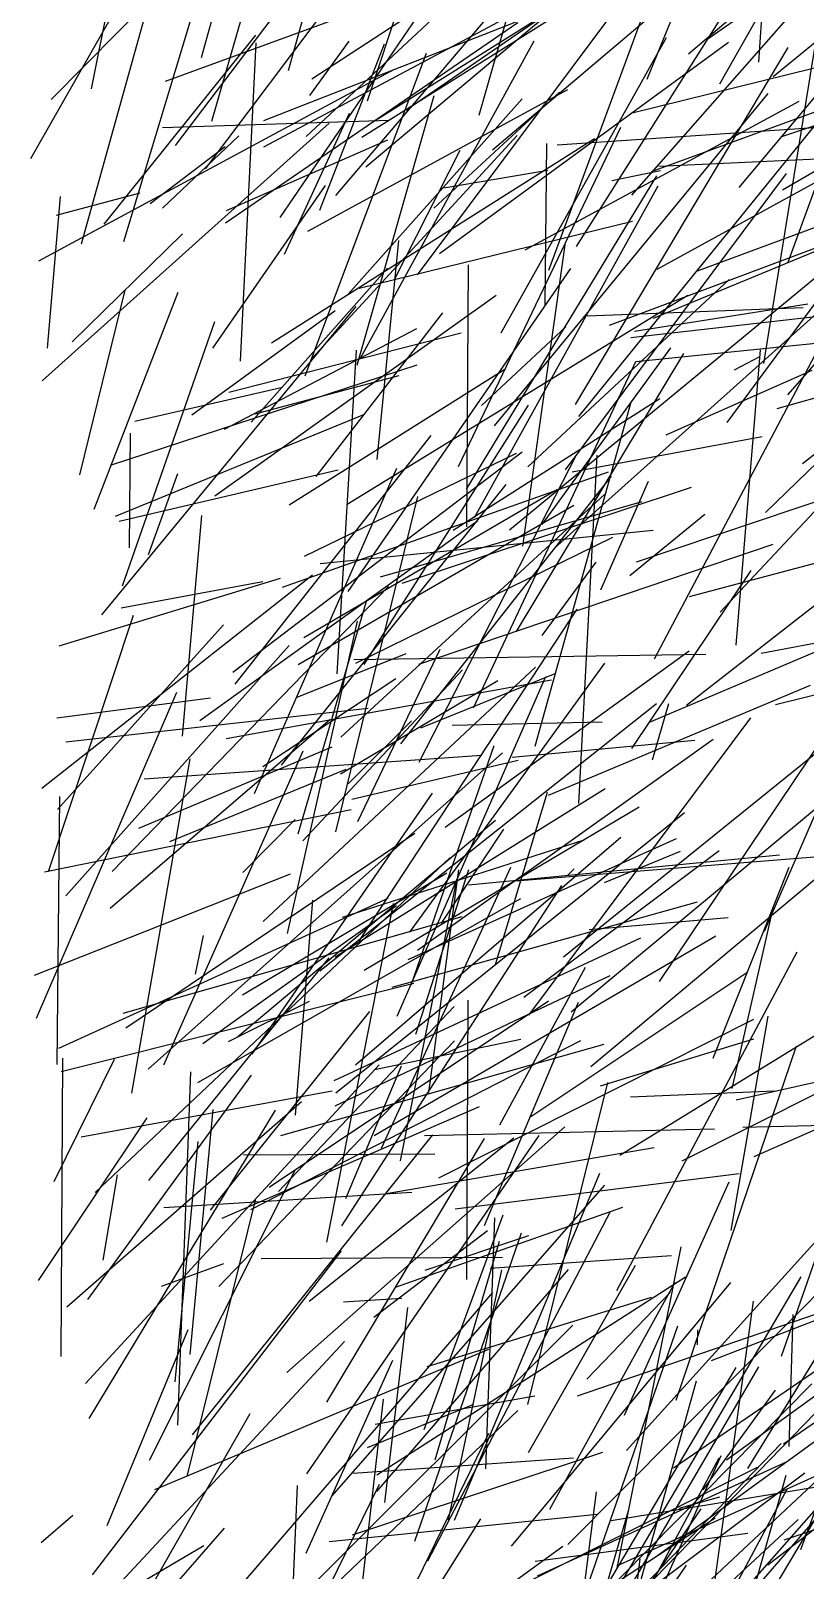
# Model space of a CAD drawing. Header units: metres. Extents: x 0 to 1019, y 0 to 619.
# Drawn here: x 0.1 to 43.4, y 409.9 to 496.1 of the extents above; entities that cross this region are included whole.
import ezdxf

# ---------------------------------------------------------------- set-up
doc = ezdxf.new("R2010")
doc.units = ezdxf.units.M

msp = doc.modelspace()

# ---------------------------------------------------------------- linework, layer by layer
at = {"color": 55}
for p, q in [((38.664, 493.085), (48.486, 510.45)), ((24.593, 448.238), (42.015, 449.923))]:
    msp.add_line(p, q, dxfattribs=at)
at = {"color": 118}
for p, q in [((34.598, 493.346), (40.779, 508.49)), ((39.083, 474.133), (44.991, 482.132))]:
    msp.add_line(p, q, dxfattribs=at)
at = {"color": 69}
for p, q in [((3.485, 492.812), (6.429, 507.598)), ((41.223, 469.093), (60.327, 487.589))]:
    msp.add_line(p, q, dxfattribs=at)
at = {"color": 246}
for p, q in [((14.522, 493.836), (17.991, 506.404)), ((32.199, 448.373), (36.465, 450.122)), ((31.817, 390.974), (34.205, 410.489))]:
    msp.add_line(p, q, dxfattribs=at)
at = {"color": 168}
msp.add_line((15.826, 493.372), (35.479, 506.235), dxfattribs=at)
at = {"color": 213}
for p, q in [((17.167, 486.839), (32.959, 505.395)), ((34.955, 479.961), (49.676, 486.067)), ((17.165, 451.211), (21.764, 469.984)), ((8.166, 420.4), (9.463, 433.857)), ((20.526, 405.174), (25.278, 412.723))]:
    msp.add_line(p, q, dxfattribs=at)
at = {"color": 236}
for p, q in [((33.731, 486.85), (50.133, 505.477)), ((8.576, 456.551), (9.669, 468.917))]:
    msp.add_line(p, q, dxfattribs=at)
at = {"color": 68}
for p, q in [((36.904, 494.771), (49.34, 505.335)), ((19.324, 437.892), (27.523, 439.583))]:
    msp.add_line(p, q, dxfattribs=at)
at = {"color": 58}
for p, q in [((21.085, 491.623), (39.924, 504.555)), ((37.407, 482.61), (52.364, 488.151))]:
    msp.add_line(p, q, dxfattribs=at)
at = {"color": 19}
for p, q in [((2.926, 484.132), (8.395, 503.805)), ((14.557, 469.506), (26.676, 477.147))]:
    msp.add_line(p, q, dxfattribs=at)
at = {"color": 233}
for p, q in [((5.301, 484.267), (11.09, 503.447)), ((3.64, 469.268), (8.332, 481.429)), ((27.281, 462.426), (36.654, 477.98)), ((26.114, 443.769), (29.025, 453.421))]:
    msp.add_line(p, q, dxfattribs=at)
at = {"color": 48}
for p, q in [((0.083, 488.902), (8.051, 502.93)), ((15.494, 490.137), (27.807, 501.614)), ((18.757, 443.455), (34.152, 452.594))]:
    msp.add_line(p, q, dxfattribs=at)
at = {"color": 112}
for p, q in [((9.642, 494.571), (12.008, 503.027)), ((33.897, 479.247), (43.588, 480.772))]:
    msp.add_line(p, q, dxfattribs=at)
at = {"color": 64}
msp.add_line((37.932, 495.566), (48.025, 502.645), dxfattribs=at)
at = {"color": 162}
for p, q in [((39.74, 487.287), (52.821, 502.914)), ((41.782, 458.334), (52.247, 460.934)), ((17.132, 444.195), (32.252, 453.637))]:
    msp.add_line(p, q, dxfattribs=at)
at = {"color": 106}
msp.add_line((42.49, 483.104), (49.628, 502.664), dxfattribs=at)
at = {"color": 254}
for p, q in [((1.229, 492.206), (11.429, 502.541)), ((35.252, 488.479), (51.233, 489.224))]:
    msp.add_line(p, q, dxfattribs=at)
at = {"color": 138}
for p, q in [((9.869, 488.324), (19.519, 501.179)), ((9.438, 437.157), (27.52, 447.476))]:
    msp.add_line(p, q, dxfattribs=at)
at = {"color": 119}
for p, q in [((40.848, 494.298), (41.315, 501.111)), ((41.885, 474.909), (59.969, 479.975)), ((5.735, 436.573), (9, 455.295)), ((38.193, 421.59), (51.135, 426.628))]:
    msp.add_line(p, q, dxfattribs=at)
at = {"color": 66}
for p, q in [((10.225, 491), (12.915, 500.349)), ((15.533, 415.26), (28.544, 434.202)), ((32.894, 404.383), (51.428, 421.769))]:
    msp.add_line(p, q, dxfattribs=at)
at = {"color": 85}
for p, q in [((18.928, 492.146), (21.776, 500.683)), ((20.44, 482.139), (24.134, 489.371)), ((21.826, 455.101), (30.661, 472.349)), ((16.292, 466.238), (34.942, 468.104)), ((17.426, 454.457), (26.235, 459.681))]:
    msp.add_line(p, q, dxfattribs=at)
at = {"color": 166}
for p, q in [((29.091, 482.654), (35.701, 500.568)), ((18.837, 488.44), (29.689, 497.548)), ((19.419, 491.07), (30.656, 498.116)), ((33.759, 491.472), (45.723, 494.413))]:
    msp.add_line(p, q, dxfattribs=at)
at = {"color": 36}
for p, q in [((18.622, 490.102), (33.475, 499.435)), ((24.484, 470.392), (35.139, 487.947))]:
    msp.add_line(p, q, dxfattribs=at)
at = {"color": 101}
for p, q in [((25.187, 491.328), (27.552, 499.637)), ((32.145, 408.659), (39.582, 421.199))]:
    msp.add_line(p, q, dxfattribs=at)
at = {"color": 151}
for p, q in [((41.653, 493.495), (49.249, 499.729)), ((29.553, 489.682), (46.031, 490.79)), ((18.473, 481.645), (33.785, 485.397))]:
    msp.add_line(p, q, dxfattribs=at)
at = {"color": 70}
msp.add_line((7.622, 493.241), (23.539, 499.068), dxfattribs=at)
at = {"color": 253}
for p, q in [((13.136, 489.562), (30.143, 498.635)), ((12.641, 474.61), (20.714, 476.753)), ((19.914, 413.639), (21.197, 424.557))]:
    msp.add_line(p, q, dxfattribs=at)
at = {"color": 49}
for p, q in [((14.044, 485.608), (22.94, 498.64)), ((39.493, 477.072), (40.907, 477.815)), ((10.143, 430.013), (19.076, 441.132))]:
    msp.add_line(p, q, dxfattribs=at)
at = {"color": 94}
for p, q in [((21.74, 482.399), (34.163, 499.042)), ((15.455, 476.736), (22.235, 494.803)), ((9.301, 443.239), (9.762, 445.39)), ((29.145, 413.265), (36.158, 425.992)), ((36.384, 413.33), (38.672, 413.954))]:
    msp.add_line(p, q, dxfattribs=at)
at = {"color": 59}
for p, q in [((25.935, 489.39), (36.577, 498.404)), ((2.042, 447.61), (14.549, 461.637))]:
    msp.add_line(p, q, dxfattribs=at)
at = {"color": 46}
msp.add_line((42.169, 487.16), (62.134, 498.707), dxfattribs=at)
at = {"color": 108}
msp.add_line((8.177, 489.639), (14.355, 497.802), dxfattribs=at)
at = {"color": 186}
for p, q in [((30.649, 483.972), (39.309, 497.668)), ((37.965, 406.177), (40.55, 424.922))]:
    msp.add_line(p, q, dxfattribs=at)
at = {"color": 99}
for p, q in [((13.129, 491.028), (29.356, 497.381)), ((15.71, 492.44), (17.92, 495.482)), ((4.409, 408.413), (17.658, 422.662))]:
    msp.add_line(p, q, dxfattribs=at)
at = {"color": 139}
msp.add_line((4.186, 485.232), (12.686, 495.806), dxfattribs=at)
at = {"color": 145}
for p, q in [((10.994, 485.315), (27.361, 496.526)), ((30.408, 406.494), (36.313, 423.547)), ((31.222, 405.686), (42.093, 416.95))]:
    msp.add_line(p, q, dxfattribs=at)
at = {"color": 225}
for p, q in [((42.074, 490.123), (60.487, 496.305)), ((10.79, 429.559), (25.206, 435.823))]:
    msp.add_line(p, q, dxfattribs=at)
at = {"color": 210}
for p, q in [((11.834, 477.552), (12.702, 495.38)), ((33.962, 477.549), (50.577, 479.227)), ((22.371, 436.606), (24.06, 449.079))]:
    msp.add_line(p, q, dxfattribs=at)
at = {"color": 76}
for p, q in [((16.267, 486.018), (19.893, 495.332)), ((5.039, 468.592), (17.298, 471.477)), ((13.654, 406.823), (30.431, 423.576))]:
    msp.add_line(p, q, dxfattribs=at)
at = {"color": 77}
for p, q in [((18.547, 477.727), (28.262, 495.505)), ((17.536, 446.418), (31.066, 450.758)), ((25.812, 426.777), (35.963, 427.482))]:
    msp.add_line(p, q, dxfattribs=at)
at = {"color": 174}
for p, q in [((22.975, 483.594), (39.143, 495.42)), ((39.365, 436.82), (41.655, 446.927)), ((6.727, 416.023), (14.911, 432.301)), ((27.942, 403.74), (43.431, 415.307))]:
    msp.add_line(p, q, dxfattribs=at)
at = {"color": 251}
msp.add_line((26.416, 479.149), (35.683, 495.677), dxfattribs=at)
at = {"color": 192}
msp.add_line((30.577, 475.124), (42.484, 495.122), dxfattribs=at)
at = {"color": 153}
for p, q in [((41.136, 477.422), (44.017, 495.329)), ((1.779, 421.83), (1.877, 438.534)), ((17.719, 430.662), (20.849, 438.099)), ((7.029, 414.371), (25.739, 422.226))]:
    msp.add_line(p, q, dxfattribs=at)
at = {"color": 182}
for p, q in [((42.465, 475.67), (58.62, 494.051)), ((2.404, 478.65), (8.585, 484.682))]:
    msp.add_line(p, q, dxfattribs=at)
at = {"color": 205}
for p, q in [((0.533, 483.176), (20.448, 493.908)), ((24.5, 468.283), (24.596, 482.951)), ((39.95, 434.661), (58.547, 435.133)), ((22.159, 426.661), (27.971, 428.593))]:
    msp.add_line(p, q, dxfattribs=at)
at = {"color": 169}
for p, q in [((34.845, 488.177), (50.48, 493.891)), ((31.238, 480.098), (43.336, 480.569)), ((36.795, 458.293), (56.714, 473.805))]:
    msp.add_line(p, q, dxfattribs=at)
at = {"color": 84}
for p, q in [((15.589, 484.846), (30.15, 492.773)), ((21.82, 460.585), (41.66, 467.304)), ((21.92, 457.02), (29.45, 460.074))]:
    msp.add_line(p, q, dxfattribs=at)
at = {"color": 167}
msp.add_line((17.853, 481.315), (27.604, 492.253), dxfattribs=at)
at = {"color": 98}
msp.add_line((18.35, 477.328), (22.677, 492.444), dxfattribs=at)
at = {"color": 190}
msp.add_line((22.66, 486.119), (29.686, 492.627), dxfattribs=at)
at = {"color": 113}
msp.add_line((26.054, 473.944), (41.377, 492.546), dxfattribs=at)
at = {"color": 52}
for p, q in [((14.287, 483.56), (17.932, 491.449)), ((20.318, 442.5), (37.407, 447.289)), ((26.55, 402.821), (43.815, 420.286))]:
    msp.add_line(p, q, dxfattribs=at)
at = {"color": 23}
for p, q in [((27.772, 483.803), (43.106, 492.127)), ((9.239, 405.983), (25.963, 425.407))]:
    msp.add_line(p, q, dxfattribs=at)
at = {"color": 227}
for p, q in [((30.774, 474.463), (44.971, 491.961)), ((3.695, 431.001), (23.553, 449.743))]:
    msp.add_line(p, q, dxfattribs=at)
at = {"color": 17}
for p, q in [((0.714, 476.462), (16.798, 490.886)), ((1.561, 438.178), (1.716, 453.18)), ((17.602, 399.865), (19.83, 419.434)), ((1.36, 401.302), (10.938, 412.2))]:
    msp.add_line(p, q, dxfattribs=at)
at = {"color": 181}
for p, q in [((7.454, 490.642), (20.167, 491.059)), ((27.644, 467.197), (30.003, 484.069))]:
    msp.add_line(p, q, dxfattribs=at)
at = {"color": 133}
for p, q in [((24.024, 471.667), (33.114, 490.663)), ((5.135, 463.754), (13.068, 465.23)), ((33.076, 433.105), (48.246, 442.419)), ((40.331, 406.559), (50.234, 423.183))]:
    msp.add_line(p, q, dxfattribs=at)
at = {"color": 198}
for p, q in [((7.453, 486.135), (11.738, 490.176)), ((17.237, 460.048), (18.316, 478.177))]:
    msp.add_line(p, q, dxfattribs=at)
at = {"color": 44}
for p, q in [((11.034, 486.005), (20.072, 489.949)), ((21.314, 445.588), (32.226, 460.649))]:
    msp.add_line(p, q, dxfattribs=at)
at = {"color": 202}
for p, q in [((13.566, 478.578), (31.651, 490.026)), ((0.692, 453.646), (15.855, 465.6))]:
    msp.add_line(p, q, dxfattribs=at)
at = {"color": 199}
for p, q in [((15.831, 477.723), (27.314, 490.202)), ((10.277, 478.292), (16.588, 487.402)), ((41.173, 445.644), (49.411, 464.684)), ((19.305, 434.193), (38.451, 445.376)), ((2.905, 434.126), (16.95, 436.69))]:
    msp.add_line(p, q, dxfattribs=at)
at = {"color": 223}
for p, q in [((28.887, 480.697), (28.977, 489.75)), ((22.287, 421.255), (34.849, 425.137))]:
    msp.add_line(p, q, dxfattribs=at)
at = {"color": 135}
for p, q in [((35.162, 482.713), (48.575, 490.073)), ((14.898, 435.333), (15.876, 447.383))]:
    msp.add_line(p, q, dxfattribs=at)
at = {"color": 142}
for p, q in [((6.772, 486.394), (10.965, 489.585)), ((16.069, 471.097), (23.155, 480.259)), ((27.908, 419.141), (32.401, 437.168))]:
    msp.add_line(p, q, dxfattribs=at)
at = {"color": 34}
for p, q in [((23.22, 487.266), (29.028, 488.257)), ((35.004, 460.899), (44.145, 478.199)), ((18.098, 411.844), (32.107, 416.46))]:
    msp.add_line(p, q, dxfattribs=at)
at = {"color": 124}
for p, q in [((30.017, 471.483), (42.405, 488.064)), ((4.538, 471.742), (21.711, 477.362)), ((30.703, 419.616), (47.575, 425.42)), ((18.945, 416.733), (24.898, 419.144))]:
    msp.add_line(p, q, dxfattribs=at)
at = {"color": 125}
for p, q in [((32.615, 487.681), (35.344, 488.228)), ((1.779, 437.787), (21.528, 442.722)), ((19.453, 415.2), (36.739, 426.291))]:
    msp.add_line(p, q, dxfattribs=at)
at = {"color": 40}
for p, q in [((24.924, 468.803), (35.208, 487.376)), ((11.951, 448.916), (14.879, 451.897))]:
    msp.add_line(p, q, dxfattribs=at)
at = {"color": 105}
msp.add_line((1.014, 478.282), (1.745, 486.774), dxfattribs=at)
at = {"color": 191}
for p, q in [((1.528, 485.733), (6.203, 486.988)), ((38.679, 463.507), (54.652, 480.553)), ((19.987, 430.946), (34.981, 433.533))]:
    msp.add_line(p, q, dxfattribs=at)
at = {"color": 243}
for p, q in [((32.483, 479.569), (49.021, 485.787)), ((18.26, 438.146), (33.12, 450.901))]:
    msp.add_line(p, q, dxfattribs=at)
at = {"color": 12}
msp.add_line((19.48, 472.056), (20.696, 484.308), dxfattribs=at)
at = {"color": 67}
msp.add_line((12.432, 474.152), (20.06, 482.774), dxfattribs=at)
at = {"color": 95}
msp.add_line((26.889, 468.109), (45.104, 483.146), dxfattribs=at)
at = {"color": 103}
for p, q in [((17.853, 464.66), (30.319, 482.744)), ((3.28, 425.014), (12.449, 437.569)), ((21.592, 411.479), (27.567, 428.754)), ((40.888, 409.088), (46.752, 415.879))]:
    msp.add_line(p, q, dxfattribs=at)
at = {"color": 38}
msp.add_line((27.923, 471.646), (39.198, 482.138), dxfattribs=at)
at = {"color": 217}
msp.add_line((43.298, 471.824), (56.507, 482.217), dxfattribs=at)
at = {"color": 63}
for p, q in [((2.824, 471.197), (5.363, 481.531)), ((22.894, 402.629), (38.397, 412.796))]:
    msp.add_line(p, q, dxfattribs=at)
at = {"color": 235}
msp.add_line((10.382, 470.009), (26.137, 481.247), dxfattribs=at)
at = {"color": 5}
msp.add_line((17.805, 469.547), (36.88, 481.261), dxfattribs=at)
at = {"color": 65}
msp.add_line((29.415, 467.083), (45.648, 481.65), dxfattribs=at)
at = {"color": 32}
for p, q in [((4.061, 463.363), (18.294, 480.612)), ((25.484, 429.155), (30.753, 441.668)), ((30.157, 411.302), (47.901, 429.155))]:
    msp.add_line(p, q, dxfattribs=at)
at = {"color": 51}
for p, q in [((9.101, 474.558), (17.131, 480.389)), ((14.461, 445.511), (18.376, 462.996))]:
    msp.add_line(p, q, dxfattribs=at)
at = {"color": 177}
for p, q in [((33.69, 478.876), (46.261, 480.326)), ((4.825, 468.877), (18.739, 474.566))]:
    msp.add_line(p, q, dxfattribs=at)
at = {"color": 33}
msp.add_line((5.215, 464.975), (10.384, 479.787), dxfattribs=at)
at = {"color": 237}
msp.add_line((10.926, 473.744), (21.7, 479.39), dxfattribs=at)
at = {"color": 102}
for p, q in [((25.328, 475.075), (30.038, 479.482)), ((20.776, 432.771), (23.898, 448.348)), ((0.522, 426.084), (6.597, 435.18))]:
    msp.add_line(p, q, dxfattribs=at)
at = {"color": 4}
for p, q in [((11.177, 475.826), (24.178, 479.137)), ((3.347, 418.347), (13.78, 435.613))]:
    msp.add_line(p, q, dxfattribs=at)
at = {"color": 116}
msp.add_line((28.714, 468.411), (35.924, 478.302), dxfattribs=at)
at = {"color": 150}
for p, q in [((39.577, 461.648), (40.944, 478.203)), ((18.18, 460.844), (37.88, 461.156)), ((13.438, 431.31), (29.069, 441.746)), ((3.147, 420.316), (19.586, 438.163)), ((27.006, 411.198), (39.275, 425.961)), ((16.458, 398.482), (25.738, 417.533))]:
    msp.add_line(p, q, dxfattribs=at)
at = {"color": 156}
for p, q in [((24.877, 458.14), (33.971, 477.546)), ((40.982, 461.207), (56.63, 464.171))]:
    msp.add_line(p, q, dxfattribs=at)
at = {"color": 203}
for p, q in [((35.659, 473.439), (43.846, 477.058)), ((27.7, 441.943), (38.627, 450.165))]:
    msp.add_line(p, q, dxfattribs=at)
at = {"color": 107}
for p, q in [((5.913, 474.208), (14.171, 476.105)), ((17.161, 436.583), (36.689, 452.282)), ((13.948, 431.065), (23.793, 441.413)), ((7.395, 425.754), (10.896, 427.035))]:
    msp.add_line(p, q, dxfattribs=at)
at = {"color": 222}
for p, q in [((18.755, 460.568), (27.956, 475.094)), ((39.292, 428.886), (41.373, 440.888))]:
    msp.add_line(p, q, dxfattribs=at)
at = {"color": 195}
for p, q in [((23.739, 468.103), (35.309, 475.462)), ((12.985, 427.316), (26.502, 427.38))]:
    msp.add_line(p, q, dxfattribs=at)
at = {"color": 87}
for p, q in [((28.327, 456), (33.682, 475.207)), ((4.521, 446.927), (16.842, 457.515))]:
    msp.add_line(p, q, dxfattribs=at)
at = {"color": 184}
msp.add_line((5.606, 467.115), (5.661, 473.528), dxfattribs=at)
at = {"color": 120}
msp.add_line((11.525, 459.473), (22.507, 473.4), dxfattribs=at)
at = {"color": 130}
for p, q in [((30.395, 471.359), (41.038, 473.335)), ((30.021, 400.579), (31.768, 414.248))]:
    msp.add_line(p, q, dxfattribs=at)
at = {"color": 252}
msp.add_line((11.405, 460.143), (27.607, 472.485), dxfattribs=at)
at = {"color": 97}
for p, q in [((33.991, 466.329), (52.622, 472.567)), ((34.385, 406.532), (38.742, 416.277))]:
    msp.add_line(p, q, dxfattribs=at)
at = {"color": 47}
msp.add_line((12.615, 453.355), (20.577, 471.561), dxfattribs=at)
at = {"color": 16}
for p, q in [((15.418, 466.635), (27.285, 472.401)), ((36.226, 419.374), (42.966, 439.219)), ((36.08, 415.582), (54.622, 428.282))]:
    msp.add_line(p, q, dxfattribs=at)
at = {"color": 127}
for p, q in [((30.763, 452.784), (31.799, 472.295)), ((7.873, 450.662), (17.738, 454.709))]:
    msp.add_line(p, q, dxfattribs=at)
at = {"color": 129}
for p, q in [((6.678, 466.724), (8.318, 471.262)), ((33.326, 418.538), (39.198, 431.606)), ((37.74, 414.355), (41.783, 419.937))]:
    msp.add_line(p, q, dxfattribs=at)
at = {"color": 152}
msp.add_line((14.172, 464.911), (32.427, 471.363), dxfattribs=at)
at = {"color": 170}
msp.add_line((20.798, 456.136), (32.609, 471.12), dxfattribs=at)
at = {"color": 60}
msp.add_line((32, 464.758), (34.67, 470.832), dxfattribs=at)
at = {"color": 230}
msp.add_line((14.128, 454.934), (26.706, 470.656), dxfattribs=at)
at = {"color": 147}
msp.add_line((15.367, 462.084), (29.585, 470.39), dxfattribs=at)
at = {"color": 20}
msp.add_line((17.453, 456.508), (32.213, 470.097), dxfattribs=at)
at = {"color": 154}
for p, q in [((20.878, 465.119), (37.08, 470.499)), ((19.374, 418.04), (28.311, 419.621))]:
    msp.add_line(p, q, dxfattribs=at)
at = {"color": 74}
for p, q in [((15.057, 460.568), (30.497, 469.499)), ((19.669, 465.486), (34.311, 469.696))]:
    msp.add_line(p, q, dxfattribs=at)
at = {"color": 185}
msp.add_line((33.624, 465.558), (37.824, 468.984), dxfattribs=at)
at = {"color": 216}
for p, q in [((9.557, 457.436), (25.12, 468.636)), ((31.605, 402.047), (43.054, 412.701))]:
    msp.add_line(p, q, dxfattribs=at)
at = {"color": 13}
for p, q in [((18.285, 460.65), (32.672, 467.699)), ((29.08, 453.255), (43.751, 459.421)), ((9.142, 417.443), (22.588, 434.243)), ((4.145, 427.211), (4.936, 431.997)), ((22.116, 417.725), (26.536, 429.762))]:
    msp.add_line(p, q, dxfattribs=at)
at = {"color": 39}
msp.add_line((36.97, 464.389), (50.56, 467.989), dxfattribs=at)
at = {"color": 159}
msp.add_line((28.721, 462.2), (31.737, 466.301), dxfattribs=at)
at = {"color": 24}
for p, q in [((33.747, 455.861), (40.427, 465.837)), ((31.436, 438.056), (49.885, 453.498))]:
    msp.add_line(p, q, dxfattribs=at)
at = {"color": 29}
for p, q in [((1.68, 461.618), (14.058, 465.412)), ((37.414, 422.48), (37.426, 423.321))]:
    msp.add_line(p, q, dxfattribs=at)
at = {"color": 250}
msp.add_line((4.634, 448.973), (20.107, 464.945), dxfattribs=at)
at = {"color": 221}
for p, q in [((15.051, 451.082), (18.881, 464.121)), ((21.402, 442.667), (26.032, 456.036)), ((36.559, 432.781), (44.353, 436.704)), ((11.996, 433.116), (22.707, 433.171))]:
    msp.add_line(p, q, dxfattribs=at)
at = {"color": 136}
for p, q in [((34.727, 457.34), (51.936, 464.652)), ((23.283, 451.456), (36.949, 461.345))]:
    msp.add_line(p, q, dxfattribs=at)
at = {"color": 53}
for p, q in [((1.079, 448.984), (5.825, 463.334)), ((31.769, 402.796), (36.808, 410.144))]:
    msp.add_line(p, q, dxfattribs=at)
at = {"color": 104}
for p, q in [((18.452, 445.069), (30.675, 463.672)), ((31.916, 405.956), (40.853, 421.25)), ((32.898, 410.101), (50.032, 417.853))]:
    msp.add_line(p, q, dxfattribs=at)
at = {"color": 121}
msp.add_line((1.57, 452.449), (10.866, 462.801), dxfattribs=at)
at = {"color": 50}
msp.add_line((35.296, 442.818), (48.612, 462.695), dxfattribs=at)
at = {"color": 234}
for p, q in [((18.393, 451.781), (23.003, 461.438)), ((18.143, 415.29), (30.472, 416.147))]:
    msp.add_line(p, q, dxfattribs=at)
at = {"color": 148}
for p, q in [((13.093, 446.18), (28.345, 460.431)), ((2.041, 456.247), (18.975, 458.126))]:
    msp.add_line(p, q, dxfattribs=at)
at = {"color": 214}
msp.add_line((14.994, 458.735), (21.1, 461.181), dxfattribs=at)
at = {"color": 110}
msp.add_line((11.023, 456.421), (29.24, 459.72), dxfattribs=at)
at = {"color": 211}
for p, q in [((13.085, 454.86), (20.525, 459.785)), ((19.457, 414.263), (30.196, 426.698))]:
    msp.add_line(p, q, dxfattribs=at)
at = {"color": 238}
msp.add_line((15.322, 450.707), (24.254, 460.272), dxfattribs=at)
at = {"color": 7}
msp.add_line((20.607, 440.874), (28.925, 459.9), dxfattribs=at)
at = {"color": 43}
msp.add_line((29.911, 444.208), (49.602, 460.107), dxfattribs=at)
at = {"color": 208}
msp.add_line((0.409, 440.775), (8.26, 459.028), dxfattribs=at)
at = {"color": 26}
for p, q in [((1.532, 457.595), (10.155, 458.705)), ((22.896, 406.157), (29.879, 411.194))]:
    msp.add_line(p, q, dxfattribs=at)
at = {"color": 143}
msp.add_line((16.276, 443.421), (35.125, 458.393), dxfattribs=at)
at = {"color": 96}
msp.add_line((34.9, 455.232), (35.818, 458.384), dxfattribs=at)
at = {"color": 71}
for p, q in [((17.86, 453.891), (21.395, 457.411)), ((40.241, 415.544), (45.952, 424.863)), ((16.797, 411.466), (31.8, 412.987))]:
    msp.add_line(p, q, dxfattribs=at)
at = {"color": 176}
for p, q in [((23.677, 457.179), (32.07, 457.353)), ((6.132, 451.416), (16.967, 455.957)), ((11.684, 439.744), (26.096, 451.862)), ((29.768, 399.62), (38.625, 416.143))]:
    msp.add_line(p, q, dxfattribs=at)
at = {"color": 31}
msp.add_line((27.963, 440.934), (40.409, 457.592), dxfattribs=at)
at = {"color": 141}
msp.add_line((21.735, 444.583), (38.296, 456.397), dxfattribs=at)
at = {"color": 197}
msp.add_line((27.036, 455.388), (37.274, 456.34), dxfattribs=at)
at = {"color": 82}
for p, q in [((6.436, 454.177), (25.332, 455.502)), ((43.194, 411.007), (48.617, 425.672))]:
    msp.add_line(p, q, dxfattribs=at)
at = {"color": 200}
for p, q in [((6.658, 437.919), (26.5, 455.62)), ((31.341, 445.731), (39.131, 446.404))]:
    msp.add_line(p, q, dxfattribs=at)
at = {"color": 3}
msp.add_line((7.526, 438.159), (15.339, 455.73), dxfattribs=at)
at = {"color": 248}
msp.add_line((18.054, 453.027), (27.377, 455.211), dxfattribs=at)
at = {"color": 240}
for p, q in [((12.472, 438.755), (22.57, 453.371)), ((14.085, 434.202), (32.195, 439.316)), ((8.844, 415.11), (12.669, 430.584)), ((17.593, 424.892), (20.851, 425.084))]:
    msp.add_line(p, q, dxfattribs=at)
at = {"color": 10}
msp.add_line((30.334, 441.121), (45.06, 453.363), dxfattribs=at)
at = {"color": 78}
msp.add_line((0.857, 448.956), (18.02, 452.459), dxfattribs=at)
at = {"color": 93}
msp.add_line((5.408, 440.221), (21.584, 451.128), dxfattribs=at)
at = {"color": 196}
msp.add_line((23.079, 446.082), (26.566, 451.352), dxfattribs=at)
at = {"color": 137}
msp.add_line((21.211, 444.051), (36.235, 450.835), dxfattribs=at)
at = {"color": 244}
msp.add_line((19.721, 433.486), (26.969, 449.217), dxfattribs=at)
at = {"color": 232}
for p, q in [((27.25, 448.467), (44.199, 449.822)), ((22.12, 434.204), (38.376, 434.568)), ((4.366, 412.362), (8.891, 423.341))]:
    msp.add_line(p, q, dxfattribs=at)
at = {"color": 9}
for p, q in [((38.301, 438.536), (42.557, 449.217)), ((40.587, 433.018), (50.49, 437.391))]:
    msp.add_line(p, q, dxfattribs=at)
at = {"color": 45}
for p, q in [((0.283, 443.179), (14.622, 448.854)), ((35.169, 410.675), (52.381, 423.184))]:
    msp.add_line(p, q, dxfattribs=at)
at = {"color": 180}
msp.add_line((11.931, 442.071), (23.386, 448.902), dxfattribs=at)
at = {"color": 183}
for p, q in [((21.637, 439.872), (24.603, 449.102)), ((20.514, 425.702), (33.239, 430.177)), ((3.547, 409.59), (17.482, 427.744))]:
    msp.add_line(p, q, dxfattribs=at)
at = {"color": 2}
msp.add_line((30.155, 448.776), (30.506, 449.134), dxfattribs=at)
at = {"color": 28}
for p, q in [((1.651, 439.096), (20.092, 447.479)), ((2.102, 424.6), (15.236, 436.102)), ((42.225, 416.938), (56.085, 426.401)), ((38.392, 401.045), (42.385, 415.173))]:
    msp.add_line(p, q, dxfattribs=at)
at = {"color": 201}
for p, q in [((17.502, 429.138), (29.828, 448.194)), ((10.629, 396.437), (19.614, 414.671))]:
    msp.add_line(p, q, dxfattribs=at)
at = {"color": 219}
for p, q in [((9.71, 439.347), (20.557, 447.072)), ((1.475, 399.579), (12.365, 418.633))]:
    msp.add_line(p, q, dxfattribs=at)
at = {"color": 228}
for p, q in [((16.664, 428.222), (20.387, 447.19)), ((31.981, 436.977), (40.57, 439.613))]:
    msp.add_line(p, q, dxfattribs=at)
at = {"color": 173}
msp.add_line((5.26, 441.05), (24.244, 446.469), dxfattribs=at)
at = {"color": 88}
msp.add_line((17.063, 437.273), (34.235, 445.259), dxfattribs=at)
at = {"color": 109}
for p, q in [((6.687, 431.677), (16.793, 444.14)), ((7.539, 430.165), (21.428, 431.023))]:
    msp.add_line(p, q, dxfattribs=at)
at = {"color": 175}
msp.add_line((32.895, 425.512), (42.993, 444.491), dxfattribs=at)
at = {"color": 239}
msp.add_line((17.122, 435.855), (32.524, 443.15), dxfattribs=at)
at = {"color": 140}
for p, q in [((26.342, 434.797), (31.148, 443.627)), ((31.221, 420.554), (35.891, 425.409)), ((33.007, 400.767), (47.929, 417.677)), ((42.265, 411.564), (52.461, 414.931)), ((28.103, 394.681), (33.552, 413.185))]:
    msp.add_line(p, q, dxfattribs=at)
at = {"color": 178}
msp.add_line((28.02, 435.229), (40.227, 443.369), dxfattribs=at)
at = {"color": 81}
msp.add_line((11.156, 439.459), (15.685, 441.724), dxfattribs=at)
at = {"color": 160}
msp.add_line((24.507, 426.127), (24.566, 441.776), dxfattribs=at)
at = {"color": 157}
msp.add_line((22.926, 431.822), (40.565, 440.719), dxfattribs=at)
at = {"color": 79}
msp.add_line((10.609, 425.739), (23.813, 439.499), dxfattribs=at)
at = {"color": 209}
for p, q in [((12.401, 430.052), (30.88, 439.525)), ((1.387, 431.619), (4.762, 438.472))]:
    msp.add_line(p, q, dxfattribs=at)
at = {"color": 189}
for p, q in [((39.572, 436.186), (48.813, 438.258)), ((23.786, 407.144), (40.773, 415.633))]:
    msp.add_line(p, q, dxfattribs=at)
at = {"color": 149}
msp.add_line((8.316, 417.972), (9.046, 437.768), dxfattribs=at)
at = {"color": 41}
msp.add_line((33.666, 436.366), (41.749, 436.705), dxfattribs=at)
at = {"color": 91}
msp.add_line((42.126, 421.839), (47.245, 436.556), dxfattribs=at)
at = {"color": 226}
msp.add_line((9.015, 421.934), (10.288, 435.652), dxfattribs=at)
at = {"color": 132}
for p, q in [((14.414, 420.927), (29.986, 434.691)), ((34.226, 409.212), (37.367, 420.464))]:
    msp.add_line(p, q, dxfattribs=at)
at = {"color": 172}
for p, q in [((15.664, 424.916), (27.133, 434.073)), ((33.432, 416.561), (47.554, 432.169))]:
    msp.add_line(p, q, dxfattribs=at)
at = {"color": 61}
msp.add_line((16.667, 419.263), (25.491, 434.029), dxfattribs=at)
at = {"color": 75}
for p, q in [((23.802, 412.648), (31.946, 432.082)), ((34.372, 408.734), (53.369, 428.29))]:
    msp.add_line(p, q, dxfattribs=at)
at = {"color": 122}
msp.add_line((23.853, 430.093), (39.747, 432.061), dxfattribs=at)
at = {"color": 155}
msp.add_line((16.949, 413.995), (32.236, 431.415), dxfattribs=at)
at = {"color": 83}
msp.add_line((39.039, 416.042), (58.723, 430.304), dxfattribs=at)
at = {"color": 73}
msp.add_line((22.308, 410.38), (32.553, 429.935), dxfattribs=at)
at = {"color": 128}
msp.add_line((25.564, 415.533), (26.062, 429.59), dxfattribs=at)
at = {"color": 245}
for p, q in [((19.286, 424.026), (25.664, 428.879)), ((32.114, 405.258), (37.619, 413.299))]:
    msp.add_line(p, q, dxfattribs=at)
at = {"color": 187}
msp.add_line((22.724, 416.028), (26.322, 428.288), dxfattribs=at)
at = {"color": 62}
for p, q in [((32.906, 409.871), (36.497, 427.962)), ((23.47, 412.671), (26.466, 426.677))]:
    msp.add_line(p, q, dxfattribs=at)
at = {"color": 249}
msp.add_line((27.961, 416.453), (33.936, 426.929), dxfattribs=at)
at = {"color": 92}
msp.add_line((32.018, 407.259), (43.212, 426.277), dxfattribs=at)
at = {"color": 89}
msp.add_line((42.555, 416.775), (42.776, 424.18), dxfattribs=at)
at = {"color": 215}
msp.add_line((15.499, 410.815), (20.359, 421.61), dxfattribs=at)
at = {"color": 134}
msp.add_line((13.536, 405.628), (27.356, 418.799), dxfattribs=at)
at = {"color": 220}
msp.add_line((28.454, 409.545), (42.441, 415.946), dxfattribs=at)
at = {"color": 126}
msp.add_line((32.581, 412.645), (51.328, 415.715), dxfattribs=at)
at = {"color": 54}
msp.add_line((14.682, 406.547), (15.023, 414.598), dxfattribs=at)
at = {"color": 80}
msp.add_line((36.626, 403.538), (42.456, 414.427), dxfattribs=at)
at = {"color": 158}
msp.add_line((0.658, 411.41), (2.438, 412.932), dxfattribs=at)
at = {"color": 37}
msp.add_line((41.348, 410.16), (46.006, 413.752), dxfattribs=at)
at = {"color": 171}
msp.add_line((4.486, 408.124), (9.774, 411.232), dxfattribs=at)
at = {"color": 86}
msp.add_line((28.326, 410.361), (40.243, 411.934), dxfattribs=at)

doc.saveas('drawing.dxf')
